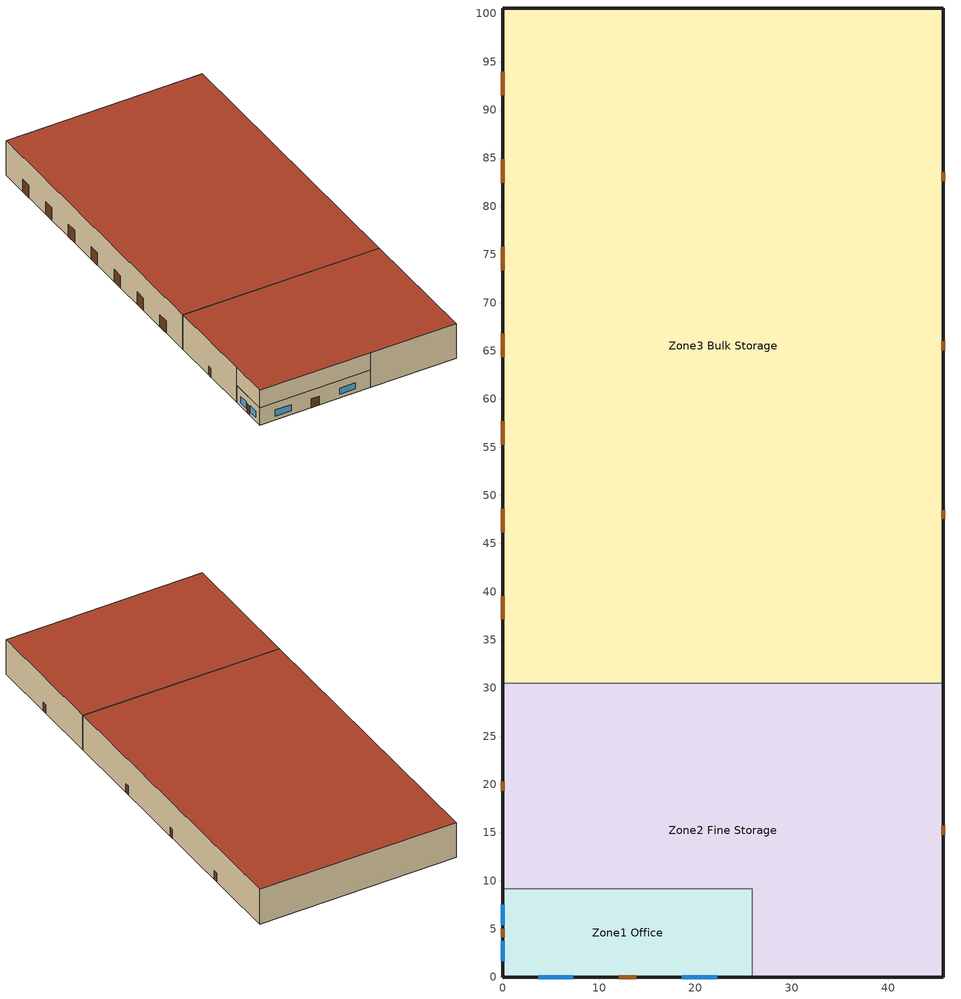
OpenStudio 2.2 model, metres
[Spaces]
Zone2 Fine Storage
 floor to Zone1 Office: 25.91,9.14 25.91,0 0,0 0,9.14 z4.27
 floor ground: 45.72,30.48 45.72,0 25.91,0 25.91,9.14 0,9.14 0,30.48 z0
 wall outside: 0,9.14 0,0 25.91,0 z4.27:8.53; 25.91,0 45.72,0 45.72,30.48 / 0,30.48 0,9.14 z0:8.53
 wall to Zone3 Bulk Storage: 45.72,30.48 0,30.48 z0:8.53
 wall to Zone1 Office: 0,9.14 25.91,9.14 25.91,0 z0:4.27
 door: 0,20.27 0,19.35 / 45.72,14.78 45.72,15.7 z0:2.13
 roof outside: 45.72,0 45.72,30.48 0,30.48 0,0 z8.53
Zone3 Bulk Storage
 floor ground: 45.72,100.58 45.72,30.48 0,30.48 0,100.58 z0
 wall outside: 45.72,30.48 45.72,100.58 0,100.58 0,30.48 z0:8.53
 door: 0,84.88 0,82.44 / 0,93.95 0,91.51 / 0,66.75 0,64.31 / 0,48.61 0,46.17 / 0,57.68 0,55.24 / 0,39.55 0,37.11 / 0,75.82 0,73.38 z0:3.05; 45.72,65.07 45.72,65.99 / 45.72,47.55 45.72,48.46 / 45.72,82.6 45.72,83.51 z0:2.13
 roof outside: 45.72,30.48 45.72,100.58 0,100.58 0,30.48 z8.53
Zone1 Office
 floor ground: 25.91,9.14 25.91,0 0,0 0,9.14 z0
 wall outside: 0,9.14 0,0 25.91,0 z0:4.27
 window: 18.59,0 22.25,0 / 0,3.76 0,1.62 / 0,7.52 0,5.39 / 3.66,0 7.31,0 z0.91:2.44
 door: 0,5.03 0,4.11 / 12.04,0 13.87,0 z0:2.13
[Site]
USA TX-HOUSTON: Latitude {deg}=29.97; Longitude {deg}=-95.37; Time Zone {hr}=-6; Elevation {m}=33; Terrain=City
[Building]
DOERefPre1980Warehouse: North Axis {deg}=0; Standards Number of Stories=1; Standards Number of Above Ground Stories=1; Standards Building Type=Warehouse
[ClimateZones]
Climate Zone Institution Name 1=ASHRAE; Climate Zone Document Name 1=ANSI/ASHRAE Standard 169; Climate Zone Document Year 1=2006; Climate Zone Institution Name 2=CEC; Climate Zone Document Name 2=California Climate Zone Descriptions; Climate Zone Document Year 2=1995
[Space] Building Story=Building Story 1; Part of Total Floor Area=Yes
Name | Space Type | Thermal Zone
Zone2 Fine Storage | Warehouse Fine | TZ-Zone2 Fine Storage
Zone1 Office | Warehouse Office | TZ-Zone1 Office
Zone3 Bulk Storage | Warehouse Bulk | TZ-Zone3 Bulk Storage
[BuildingStory]
Building Story 1: Nominal Z Coordinate {m}=0
[ThermalZone] Use Ideal Air Loads=No
TZ-Zone2 Fine Storage; TZ-Zone3 Bulk Storage; TZ-Zone1 Office
[Sizing:Zone] Zone Cooling Design Supply Air Temperature Input Method=SupplyAirTemperature; Zone Cooling Design Supply Air Temperature {C}=14; Zone Cooling Design Supply Air Temperature Difference {deltaC}=11.11; Zone Heating Design Supply Air Temperature Input Method=SupplyAirTemperature; Zone Heating Design Supply Air Temperature {C}=40; Zone Heating Design Supply Air Temperature Difference {deltaC}=11.11; Zone Cooling Design Supply Air Humidity Ratio {kg-H2O/kg-air}=0.0085; Zone Heating Design Supply Air Humidity Ratio {kg-H2O/kg-air}=0.008; Cooling Design Air Flow Method=DesignDay; Heating Design Air Flow Method=DesignDay; Account for Dedicated Outdoor Air System=No; Dedicated Outdoor Air System Control Strategy=NeutralSupplyAir; Dedicated Outdoor Air Low Setpoint Temperature for Design {C}=autosize; Dedicated Outdoor Air High Setpoint Temperature for Design {C}=autosize
TZ-Zone2 Fine Storage; TZ-Zone3 Bulk Storage; TZ-Zone1 Office
[SpaceType] Standards Building Type=Warehouse
Name | Standards Space Type
Warehouse Bulk; Warehouse Fine | storage
Warehouse Office | office
